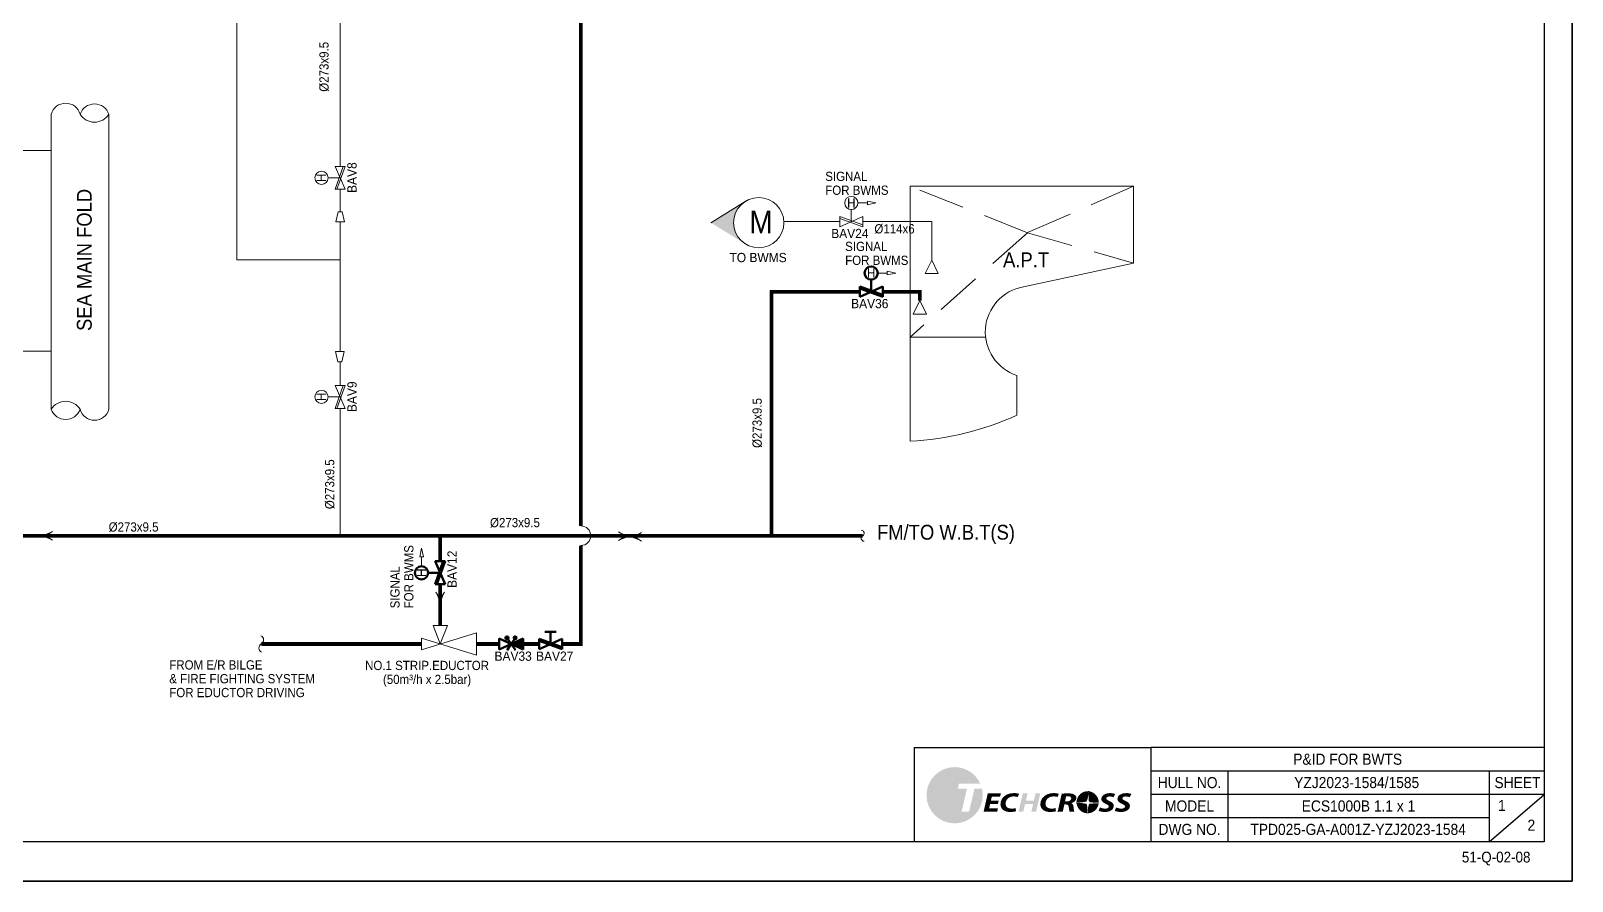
# Model space of a CAD drawing. Extents: x -553847 to 4496999, y 514150 to 878882.
# Drawn here: x 4317728 to 4359381, y 514150 to 537128 of the extents above; entities that cross this region are included whole.
import ezdxf

# ---------------------------------------------------------------- set-up
doc = ezdxf.new("R2010")
doc.units = 0
doc.header["$LTSCALE"] = 25
doc.header["$MEASUREMENT"] = 0
doc.linetypes.add('DASHED', pattern=[0.75, 0.5, -0.25])
doc.linetypes.add('PHANTOM2', pattern=[31.75, 15.875, -3.175, 3.175, -3.175, 3.175, -3.175])
doc.layers.get('0').update_dxf_attribs({"linetype": 'CONTINUOUS', "lineweight": 9})
doc.layers.add('0.1 Defpoints', color=7, linetype='CONTINUOUS', plot=False)
doc.layers.add('0.2 Dwg sheet', color=7, linetype='CONTINUOUS')
doc.layers.add('0.3 Text', color=7, linetype='CONTINUOUS')
for name, color, linetype, lineweight in [('1.1 Y_Pipe', 7, 'CONTINUOUS', 13), ('1.7 Signal', 6, 'ZIGZAG', 9), ('1.9 Arrow', 1, 'CONTINUOUS', 9)]:
    doc.layers.add(name, color=color, linetype=linetype, lineweight=lineweight)
doc.layers.add('2.1 Valve open', color=7, linetype='CONTINUOUS', lineweight=50, true_color=0x1b21e4)
doc.layers.add('2.2 Ballast water line', color=7, linetype='CONTINUOUS', true_color=0x1b21e4)
doc.layers.add('2.5 Driving water line', color=7, linetype='PHANTOM2', true_color=0x0a8a31)
doc.styles.get("Standard").update_dxf_attribs({"font": '', "width": 0.95, "height": 250})
doc.styles.get('Standard').set_extended_font_data('Gulim')
doc.linetypes.add('ZIGZAG', pattern='A,0.0001,-0.2,[131,ltypeshp.shx,S=0.2,R=0,X=-0.2,Y=0],-0.4,[131,ltypeshp.shx,S=0.2,R=180,X=0.2,Y=0],-0.2', length=0.8001)

# ---------------------------------------------------------------- blocks, each defined once
blk = doc.blocks.new('양식 51-Q-02-08')
at = {"layer": '0.1 Defpoints'}
blk.add_lwpolyline([(-2677005, 1033560), (-2613196, 1033560), (-2613196, 988132), (-2677005, 988132)], close=True, dxfattribs=at)
at = {"layer": '0.2 Dwg sheet'}
for p, q in [((-2630979, 991742), (-2624571, 991742)), ((-2630979, 991742), (-2630979, 989196)), ((-2624571, 989196), (-2624571, 991742)), ((-2613953, 991742), (-2624571, 991742)), ((-2624571, 991110), (-2613953, 991110)), ((-2622500, 991110), (-2622500, 989196)), ((-2615440, 991110), (-2615440, 989196)), ((-2613953, 990478), (-2624571, 990478)), ((-2615440, 989196), (-2613953, 990478)), ((-2615440, 989846), (-2624571, 989846))]:
    blk.add_line(p, q, dxfattribs=at)
blk.add_lwpolyline([(-2613953, 989196), (-2676245, 989196), (-2676245, 1032800), (-2613953, 1032800)], close=True, dxfattribs=at)
at = {"layer": '0.2 Dwg sheet', "insert": (-2623536, 989529), "char_height": 300, "width": 2070.81, "attachment_point": 5}
blk.add_mtext('DWG NO.', dxfattribs=at)
at = {"layer": '0.3 Text', "width": 0.95}
blk.add_text('51-Q-02-08', height=291.7, dxfattribs=at).set_placement((-2616177, 988637))
at = {"layer": '0.3 Text', "char_height": 300, "attachment_point": 5}
for s, insert, width in [('\\A1;SHEET', (-2614674, 990794), 1532.09), ('MODEL', (-2623536, 990162), 2070.81)]:
    blk.add_mtext(s, dxfattribs=dict(at, insert=insert, width=width))

msp = doc.modelspace()

# ---------------------------------------------------------------- hatches: boundary and pattern name
at = {"layer": '0.2 Dwg sheet', "lineweight": 0}
h = msp.add_hatch(color=256, dxfattribs=at)
h.dxf.hatch_style = 2
edge = h.paths.add_edge_path()
edge.add_spline(control_points=[(4343229.4, 516645.4), (4343229.4, 516645.4), (4343082.3, 516028.7), (4343082.3, 516028.7), (4343082.3, 516028.7), (4342878.5, 516028.7), (4342878.5, 516028.7), (4342878.5, 516028.7), (4343025.7, 516645.4), (4343025.7, 516645.4), (4343025.7, 516645.4), (4342773.8, 516645.4), (4342773.8, 516645.4), (4342773.8, 516645.4), (4342809.2, 516787.2), (4342809.2, 516787.2), (4342809.2, 516787.2), (4343384.5, 516787.2), (4343384.5, 516787.2), (4343264.8, 517049.8), (4343000.2, 517232.4), (4342692.7, 517232.4), (4342273, 517232.4), (4341932.7, 516892.1), (4341932.7, 516472.3), (4341932.7, 516052.5), (4342273, 515712.2), (4342692.7, 515712.2), (4343112.6, 515712.2), (4343452.8, 516052.5), (4343452.8, 516472.3), (4343452.8, 516531.9), (4343445.7, 516589.7), (4343432.8, 516645.4), (4343432.8, 516645.4), (4343229.4, 516645.4), (4343229.4, 516645.4)], knot_values=[0, 0, 0, 0, 1, 1, 1, 2, 2, 2, 3, 3, 3, 4, 4, 4, 5, 5, 5, 6, 6, 6, 7, 7, 7, 8, 8, 8, 9, 9, 9, 10, 10, 10, 11, 11, 11, 12, 12, 12, 12], degree=3, periodic=0)
h = msp.add_hatch(color=256, dxfattribs=at)
h.dxf.hatch_style = 2
h.paths.add_polyline_path([(4343864, 516238.2), (4343652.2, 516238.2), (4343624.6, 516118), (4343863.1, 516118), (4343841.9, 516027.8), (4343475.7, 516027.8), (4343589.2, 516521.8), (4343942.9, 516521.8), (4343921.6, 516431.8), (4343696.5, 516431.8), (4343671.6, 516326.8), (4343885.3, 516326.8)])
h = msp.add_hatch(color=256, dxfattribs=at)
h.dxf.hatch_style = 2
edge = h.paths.add_edge_path()
edge.add_spline(control_points=[(4344352.5, 516041), (4344320.7, 516029.3), (4344267.4, 516019.8), (4344195.7, 516019.8), (4344037, 516019.8), (4343931.5, 516098.9), (4343931.5, 516229.5), (4343931.5, 516341.6), (4343991.8, 516428), (4344082.2, 516477.9), (4344144.3, 516513), (4344217, 516529.9), (4344301.1, 516529.9), (4344365.8, 516529.9), (4344414.6, 516517.4), (4344432.3, 516509.5), (4344432.3, 516509.5), (4344396.9, 516423.6), (4344396.9, 516423.6), (4344380, 516430.9), (4344340.1, 516439.7), (4344288.7, 516439.7), (4344237.3, 516439.7), (4344188.5, 516426.6), (4344152.3, 516401.6), (4344102.6, 516367.2), (4344069.8, 516310.7), (4344069.8, 516241.9), (4344069.8, 516162.7), (4344123.9, 516109.9), (4344228.5, 516109.9), (4344271, 516109.9), (4344312.7, 516115.7), (4344342, 516126.1), (4344342, 516126.1), (4344352.5, 516041), (4344352.5, 516041)], knot_values=[0, 0, 0, 0, 1, 1, 1, 2, 2, 2, 3, 3, 3, 4, 4, 4, 5, 5, 5, 6, 6, 6, 7, 7, 7, 8, 8, 8, 9, 9, 9, 10, 10, 10, 11, 11, 11, 12, 12, 12, 12], degree=3, periodic=0)
h = msp.add_hatch(color=256, dxfattribs=at)
h.dxf.hatch_style = 2
h.paths.add_polyline_path([(4344662.8, 516521.8), (4344618.5, 516329.9), (4344834.8, 516329.9), (4344879.1, 516521.8), (4345007.7, 516521.8), (4344894.2, 516027.8), (4344766.5, 516027.8), (4344813.5, 516236), (4344596.3, 516236), (4344549.3, 516027.8), (4344421.7, 516027.8), (4344535.1, 516521.8)])
h = msp.add_hatch(color=256, dxfattribs=at)
h.dxf.hatch_style = 2
edge = h.paths.add_edge_path()
edge.add_spline(control_points=[(4345430.7, 516041), (4345398.9, 516029.3), (4345345.6, 516019.8), (4345273.8, 516019.8), (4345115.2, 516019.8), (4345009.6, 516098.9), (4345009.6, 516229.5), (4345009.6, 516341.6), (4345069.9, 516428), (4345160.2, 516477.9), (4345222.5, 516513), (4345295.1, 516529.9), (4345379.3, 516529.9), (4345444, 516529.9), (4345492.8, 516517.4), (4345510.4, 516509.5), (4345510.4, 516509.5), (4345475, 516423.6), (4345475, 516423.6), (4345458.3, 516430.9), (4345418.3, 516439.7), (4345366.9, 516439.7), (4345315.4, 516439.7), (4345266.8, 516426.6), (4345230.4, 516401.6), (4345180.7, 516367.2), (4345147.9, 516310.7), (4345147.9, 516241.9), (4345147.9, 516162.7), (4345201.9, 516109.9), (4345306.6, 516109.9), (4345349.1, 516109.9), (4345390.8, 516115.7), (4345420, 516126.1), (4345420, 516126.1), (4345430.7, 516041), (4345430.7, 516041)], knot_values=[0, 0, 0, 0, 1, 1, 1, 2, 2, 2, 3, 3, 3, 4, 4, 4, 5, 5, 5, 6, 6, 6, 7, 7, 7, 8, 8, 8, 9, 9, 9, 10, 10, 10, 11, 11, 11, 12, 12, 12, 12], degree=3, periodic=0)
at = {"layer": '0.2 Dwg sheet', "linetype": 'Continuous', "lineweight": 0}
h = msp.add_hatch(color=256, dxfattribs=at)
h.paths.add_polyline_path([(4345981.7, 516420.7), (4345973, 516445.7), (4345937.7, 516484.3), (4345882.3, 516510.1), (4345812.2, 516522.3), (4345735.4, 516524.4), (4345663.6, 516520.9), (4345600.6, 516512.3), (4345489, 516028.2), (4345492, 516027.8), (4345614.8, 516027.8), (4345659.1, 516222.6), (4345705.5, 516222.6), (4345719.8, 516221.4), (4345744.5, 516213.9), (4345762.4, 516198.7), (4345774.4, 516173.3), (4345791.2, 516048.5), (4345795, 516032.2), (4345802.1, 516027.7), (4345927.9, 516027.7), (4345921.7, 516046.8), (4345916.4, 516075.6), (4345903.1, 516180.1), (4345896.5, 516206.5), (4345871.1, 516245.1), (4345848, 516258.9), (4345848, 516260.9), (4345861.8, 516264.9), (4345907.8, 516284.2), (4345944.2, 516310.5), (4345970.6, 516344.8), (4345982.9, 516386.7), (4345983.5, 516406.7)])
h.paths.add_polyline_path([(4345841.8, 516372.7, -0.1380365), (4345810.6, 516329.1, -0.1340355), (4345738.7, 516306.2), (4345676.5, 516306.2), (4345706.2, 516442.4), (4345769.2, 516442.4, -0.1816988), (4345829, 516422.6, -0.2969134)], flags=16)
at = {"layer": '0.2 Dwg sheet', "lineweight": 0}
h = msp.add_hatch(color=256, dxfattribs=at)
h.dxf.hatch_style = 2
edge = h.paths.add_edge_path()
edge.add_spline(control_points=[(4346312.2, 516579.7), (4346303.8, 516580.4), (4346295.4, 516581), (4346286.8, 516581), (4346185.9, 516581), (4346096.9, 516530.8), (4346042.9, 516454.2), (4346031.8, 516436.8), (4346021.9, 516418.4), (4346013.6, 516398.6), (4346001.6, 516369.9), (4345993.8, 516340.5), (4345989.7, 516311.3), (4345988.8, 516301.8), (4345988.3, 516292.2), (4345988.3, 516282.4), (4345988.3, 516281.9), (4345988.3, 516281.3), (4345988.3, 516280.7), (4346100.7, 516288), (4346231.5, 516300.8), (4346247.7, 516308), (4346268.6, 516317.4), (4346300.3, 516504.3), (4346312.2, 516579.7)], knot_values=[0, 0, 0, 0, 1, 1, 1, 2, 2, 2, 3, 3, 3, 4, 4, 4, 5, 5, 5, 6, 6, 6, 7, 7, 7, 8, 8, 8, 8], degree=3, periodic=0)
h = msp.add_hatch(color=256, dxfattribs=at)
h.dxf.hatch_style = 2
edge = h.paths.add_edge_path()
edge.add_spline(control_points=[(4346343.8, 516298.2), (4346359.1, 516288.1), (4346463.4, 516282.2), (4346585.2, 516278.6), (4346585.2, 516279.9), (4346585.4, 516281.1), (4346585.4, 516282.4), (4346585.4, 516429), (4346479.6, 516550.7), (4346340.3, 516575.9), (4346330.4, 516490.9), (4346314.1, 516317.8), (4346343.8, 516298.2)], knot_values=[0, 0, 0, 0, 1, 1, 1, 2, 2, 2, 3, 3, 3, 4, 4, 4, 4], degree=3, periodic=0)
h = msp.add_hatch(color=256, dxfattribs=at)
h.dxf.hatch_style = 2
edge = h.paths.add_edge_path()
edge.add_spline(control_points=[(4346623.8, 516142.2), (4346659.2, 516124.7), (4346708.8, 516110.6), (4346764.7, 516110.6), (4346813.5, 516110.6), (4346858.7, 516129.7), (4346858.7, 516167.8), (4346858.7, 516196.4), (4346832.9, 516214), (4346778.1, 516238.2), (4346715.1, 516266.1), (4346654.8, 516305.6), (4346654.8, 516369.3), (4346654.8, 516469), (4346759.3, 516529.9), (4346889.6, 516529.9), (4346961.4, 516529.9), (4347004.1, 516516.7), (4347029.6, 516505.7), (4347029.6, 516505.7), (4346989.8, 516417.9), (4346989.8, 516417.9), (4346970.4, 516426.6), (4346928.7, 516439.7), (4346879, 516439), (4346819.6, 516439), (4346788.6, 516414.8), (4346788.6, 516387.6), (4346788.6, 516358.3), (4346825, 516340.8), (4346875.5, 516317.4), (4346948.2, 516285.7), (4346993.4, 516245.4), (4346993.4, 516186.1), (4346993.4, 516076.1), (4346883.5, 516019.8), (4346751.3, 516019.8), (4346668.9, 516020.4), (4346608.7, 516038), (4346581.2, 516055), (4346581.2, 516055), (4346623.8, 516142.2), (4346623.8, 516142.2)], knot_values=[0, 0, 0, 0, 1, 1, 1, 2, 2, 2, 3, 3, 3, 4, 4, 4, 5, 5, 5, 6, 6, 6, 7, 7, 7, 8, 8, 8, 9, 9, 9, 10, 10, 10, 11, 11, 11, 12, 12, 12, 13, 13, 13, 14, 14, 14, 14], degree=3, periodic=0)
h = msp.add_hatch(color=256, dxfattribs=at)
h.dxf.hatch_style = 2
edge = h.paths.add_edge_path()
edge.add_spline(control_points=[(4347060.8, 516142.2), (4347096.3, 516124.7), (4347145.8, 516110.6), (4347201.7, 516110.6), (4347250.6, 516110.6), (4347295.7, 516129.7), (4347295.7, 516167.8), (4347295.7, 516196.4), (4347270.1, 516214), (4347215, 516238.2), (4347152.1, 516266.1), (4347091.8, 516305.6), (4347091.8, 516369.3), (4347091.8, 516469), (4347196.5, 516529.9), (4347326.7, 516529.9), (4347398.5, 516529.9), (4347441, 516516.7), (4347466.8, 516505.7), (4347466.8, 516505.7), (4347426.9, 516417.9), (4347426.9, 516417.9), (4347407.4, 516426.6), (4347365.8, 516439.7), (4347316.2, 516439), (4347256.8, 516439), (4347225.6, 516414.8), (4347225.6, 516387.6), (4347225.6, 516358.3), (4347262, 516340.8), (4347312.5, 516317.4), (4347385.2, 516285.7), (4347430.5, 516245.4), (4347430.5, 516186.1), (4347430.5, 516076.1), (4347320.5, 516019.8), (4347188.5, 516019.8), (4347105.9, 516020.4), (4347045.8, 516038), (4347018.2, 516055), (4347018.2, 516055), (4347060.8, 516142.2), (4347060.8, 516142.2)], knot_values=[0, 0, 0, 0, 1, 1, 1, 2, 2, 2, 3, 3, 3, 4, 4, 4, 5, 5, 5, 6, 6, 6, 7, 7, 7, 8, 8, 8, 9, 9, 9, 10, 10, 10, 11, 11, 11, 12, 12, 12, 13, 13, 13, 14, 14, 14, 14], degree=3, periodic=0)
h = msp.add_hatch(color=256, dxfattribs=at)
h.dxf.hatch_style = 2
edge = h.paths.add_edge_path()
edge.add_spline(control_points=[(4346238.7, 516227.9), (4346215.3, 516242.2), (4346085.8, 516250.1), (4345989.7, 516254.1), (4346003.1, 516112.2), (4346115.7, 515999.2), (4346257.5, 515985.4), (4346265.4, 516115.4), (4346272.9, 516207.2), (4346238.7, 516227.9)], knot_values=[0, 0, 0, 0, 1, 1, 1, 2, 2, 2, 3, 3, 3, 3], degree=3, periodic=0)
h = msp.add_hatch(color=256, dxfattribs=at)
h.dxf.hatch_style = 2
edge = h.paths.add_edge_path()
edge.add_spline(control_points=[(4346290.4, 515984.1), (4346439.5, 515985.8), (4346561.9, 516096.8), (4346582.1, 516240.7), (4346462.1, 516237.8), (4346360.3, 516234.4), (4346345.8, 516231.5), (4346318.8, 516225.8), (4346298.8, 516065.6), (4346290.4, 515984.1)], knot_values=[0, 0, 0, 0, 1, 1, 1, 2, 2, 2, 3, 3, 3, 3], degree=3, periodic=0)
at = {"layer": '1.1 Y_Pipe', "linetype": 'Continuous', "ltscale": 30}
h = msp.add_hatch(dxfattribs=at)
h.set_pattern_fill('ANSI31', color=256, scale=1.072502, angle=-180)
h.set_pattern_definition([(225, (4407825.12348, 883831.39626), (0.094796635586, -0.094796635586), [])])
h.paths.add_polyline_path([(4337013.6, 532501.4, 0.5309324), (4337026.6, 531377), (4336102.6, 531943.6)])
h = msp.add_hatch(color=256, dxfattribs=at)
h.paths.add_polyline_path([(4328791, 521650.1), (4328791, 521777.7), (4328673.5, 521961.1)])
h.paths.add_polyline_path([(4328791, 521650.1), (4328908.4, 521961.1), (4328791, 521777.7)])
at = {"layer": '1.1 Y_Pipe'}
msp.add_hatch(color=256, dxfattribs=at).paths.add_polyline_path([(4331036.1, 520703.9), (4330710.1, 520559.2), (4331036.1, 520414.5)])
at = {"layer": '1.9 Arrow'}
h = msp.add_hatch(color=256, dxfattribs=at)
h.paths.add_polyline_path([(4318001.6, 523482.3), (4318129.2, 523482.3), (4318312.5, 523599.8)])
h.paths.add_polyline_path([(4318001.6, 523482.3), (4318312.5, 523364.9), (4318129.2, 523482.3)])
h = msp.add_hatch(color=256, dxfattribs=at)
h.paths.add_polyline_path([(4333916.3, 523469.6), (4333788.7, 523469.6), (4333605.4, 523352.2)])
h.paths.add_polyline_path([(4333916.3, 523469.6), (4333605.4, 523587.1), (4333788.7, 523469.6)])
h = msp.add_hatch(color=256, dxfattribs=at)
h.paths.add_polyline_path([(4333923.9, 523455.8), (4334051.5, 523455.8), (4334234.8, 523573.2)])
h.paths.add_polyline_path([(4333923.9, 523455.8), (4334234.8, 523338.3), (4334051.5, 523455.8)])
at = {"layer": '2.1 Valve open'}
msp.add_hatch(color=256, dxfattribs=at).paths.add_polyline_path([(4331036.1, 520703.9), (4330710.1, 520559.2), (4331036.1, 520414.5)])

# ---------------------------------------------------------------- linework, layer by layer
at = {"layer": '0.1 Defpoints', "color": 4, "linetype": 'ByBlock'}
msp.add_lwpolyline([(4295572.2, 514150.1), (4359381.2, 514150.1), (4359381.2, 559578), (4295572.2, 559578)], close=True, dxfattribs=at)
at = {"layer": '0.2 Dwg sheet', "linetype": 'Continuous', "lineweight": 0}
msp.add_line((4345489, 516028.2), (4345600.6, 516512.3), dxfattribs=at)
at = {"layer": '0.2 Dwg sheet', "lineweight": 0}
for points in [[(4346312.2, 516579.7), (4346300.3, 516504.3), (4346268.6, 516317.4), (4346247.7, 516308)], [(4346343.8, 516298.2), (4346314.1, 516317.8), (4346330.4, 516490.9), (4346340.3, 516575.9)], [(4346247.7, 516308), (4346231.5, 516300.8), (4346100.7, 516288), (4345988.3, 516280.7)], [(4345989.7, 516254.1), (4346085.8, 516250.1), (4346215.3, 516242.2), (4346238.7, 516227.9)], [(4346238.7, 516227.9), (4346272.9, 516207.2), (4346265.4, 516115.4), (4346257.5, 515985.4)], [(4346290.4, 515984.1), (4346298.8, 516065.6), (4346318.8, 516225.8), (4346345.8, 516231.5)], [(4346585.2, 516278.6), (4346463.4, 516282.2), (4346359.1, 516288.1), (4346343.8, 516298.2)], [(4346345.8, 516231.5), (4346360.3, 516234.4), (4346462.1, 516237.8), (4346582.1, 516240.7)]]:
    msp.add_open_spline(points, degree=3, dxfattribs=at)
at = {"layer": '0.3 Text', "linetype": 'Continuous', "ltscale": 30}
msp.add_line((4331036.1, 520703.9), (4331036.1, 520414.5), dxfattribs=at)
at = {"layer": '1.1 Y_Pipe', "linetype": 'Continuous', "ltscale": 100}
for p, q in [((4323291.7, 537439.7), (4323291.7, 530939.8)), ((4326086.3, 533466.1), (4326086.3, 537703.8)), ((4332593.8, 523748.3), (4332593.8, 537439.7)), ((4318280.1, 534872.7), (4318280.1, 526903)), ((4319838.6, 534872.7), (4319838.6, 526903)), ((4318280.1, 533890.9), (4316914.1, 533890.9)), ((4326086.3, 532238.2), (4326086.3, 532846.7)), ((4347527.9, 532931.8), (4341491.2, 532931.8)), ((4341491.2, 532931.8), (4341491.2, 526036.6)), ((4347527.9, 532931.8), (4347527.9, 530853.8)), ((4326086.3, 528460), (4326086.3, 531964)), ((4339590.5, 531972.8), (4338078.5, 531972.8)), ((4342075.9, 531972.8), (4340209.9, 531972.8)), ((4323291.7, 530939.8), (4326086.3, 530939.8)), ((4347527.9, 530853.8), (4344553.4, 530207.1)), ((4340129, 530078.9), (4337742.6, 530078.9)), ((4337742.6, 530078.9), (4337742.6, 523484.1)), ((4341752.6, 530078.9), (4340748.4, 530078.9)), ((4341491.2, 528850.1), (4343530.1, 528850.1)), ((4318280.1, 528474.8), (4316914.1, 528474.8)), ((4326086.3, 527544.5), (4326086.3, 528185.7)), ((4344376.9, 527816.3), (4344376.9, 526739.7)), ((4326086.3, 526925.1), (4326086.3, 523484.1)), ((4340208.6, 523484.1), (4316914.1, 523484.1)), ((4332593.8, 520559.2), (4332593.8, 523220)), ((4328286.3, 520559.2), (4323954.4, 520559.2)), ((4329770.7, 520559.2), (4330384.1, 520559.2)), ((4331036.1, 520559.2), (4331465, 520559.2)), ((4332084.4, 520559.2), (4332593.8, 520559.2))]:
    msp.add_line(p, q, dxfattribs=at)
at = {"layer": '1.1 Y_Pipe'}
for p, q in [((4326086.3, 533156.4), (4325760.1, 533156.4)), ((4326223.8, 533466.1), (4325948.8, 533466.1)), ((4325948.8, 533466.1), (4326223.8, 532846.7)), ((4325948.8, 532846.7), (4326170.7, 533466.1)), ((4325998.3, 532846.7), (4326223.8, 533466.1)), ((4326223.8, 532846.7), (4325948.8, 532846.7)), ((4326035, 532238.2), (4325971.5, 531964)), ((4326201.1, 531964), (4325971.5, 531964)), ((4326137.6, 532238.2), (4326035, 532238.2)), ((4326201.1, 531964), (4326137.6, 532238.2)), ((4339590.5, 531835.3), (4339590.5, 532110.3)), ((4340209.9, 532110.3), (4339590.5, 531835.3)), ((4339590.5, 532110.3), (4340209.9, 531888.4)), ((4339590.5, 532060.8), (4340209.9, 531835.3)), ((4339900.2, 531972.8), (4339900.2, 532299)), ((4340209.9, 531835.3), (4340209.9, 532110.3)), ((4340438.7, 530078.9), (4340438.7, 530405.1)), ((4340129, 529941.4), (4340129, 530216.4)), ((4340748.4, 530216.4), (4340129, 529941.4)), ((4340129, 530216.4), (4340748.4, 529994.5)), ((4340129, 530166.9), (4340748.4, 529941.4)), ((4340748.4, 529941.4), (4340748.4, 530216.4)), ((4325965.4, 528460), (4326195, 528460)), ((4325965.4, 528460), (4326028.9, 528185.7)), ((4326028.9, 528185.7), (4326131.5, 528185.7)), ((4326131.5, 528185.7), (4326195, 528460)), ((4326223.8, 527544.5), (4325948.8, 527544.5)), ((4325948.8, 527544.5), (4326223.8, 526925.1)), ((4325948.8, 526925.1), (4326170.7, 527544.5)), ((4325998.3, 526925.1), (4326223.8, 527544.5)), ((4326086.3, 527234.8), (4325760.1, 527234.8)), ((4326223.8, 526925.1), (4325948.8, 526925.1)), ((4328928.5, 522793), (4328653.5, 522793)), ((4328653.5, 522793), (4328928.5, 522173.6)), ((4328653.5, 522173.6), (4328875.4, 522793)), ((4328703, 522173.6), (4328928.5, 522793)), ((4328791, 522483.3), (4328464.8, 522483.3)), ((4328928.5, 522173.6), (4328653.5, 522173.6)), ((4330384.1, 520414.5), (4330384.1, 520703.9)), ((4330384.1, 520703.9), (4331036.1, 520414.5)), ((4331036.1, 520703.9), (4330384.1, 520414.5)), ((4330598.9, 520764.5), (4330555.7, 520719.6)), ((4330614.6, 520760.8), (4330560, 520704.1)), ((4330626.2, 520752.9), (4330568.3, 520692.7)), ((4330634.6, 520741.5), (4330580, 520684.8)), ((4330638.9, 520726), (4330595.6, 520681.1)), ((4330710.1, 520559.2), (4330621, 520688.4)), ((4330710.1, 520559.2), (4330799.2, 520688.4)), ((4330818.2, 520768.1), (4330774.9, 520723.2)), ((4330833.9, 520764.4), (4330779.2, 520707.7)), ((4330845.5, 520756.5), (4330787.6, 520696.3)), ((4330853.9, 520745.1), (4330799.2, 520688.4)), ((4330858.2, 520729.6), (4330814.9, 520684.7)), ((4331465, 520421.7), (4331465, 520696.7)), ((4332084.4, 520696.7), (4331465, 520421.7)), ((4331465, 520696.7), (4332084.4, 520474.8)), ((4331929.5, 520885.4), (4331619.8, 520885.4)), ((4331774.7, 520559.2), (4331774.7, 520885.4)), ((4332084.4, 520421.7), (4332084.4, 520696.7)), ((4330710.1, 520559.2), (4330597.3, 520395.6)), ((4330710.1, 520559.2), (4330822.9, 520395.6)), ((4331465, 520647.2), (4332084.4, 520421.7))]:
    msp.add_line(p, q, dxfattribs=at)
at = {"layer": '1.1 Y_Pipe', "linetype": 'DASHED', "ltscale": 100}
for p, q in [((4344661.2, 531673), (4341491.2, 532931.8)), ((4347527.9, 532931.8), (4344661.2, 531673)), ((4344661.2, 531673), (4341491.2, 528850.1)), ((4344661.2, 531673), (4347527.9, 530853.8))]:
    msp.add_line(p, q, dxfattribs=at)
at = {"layer": '1.1 Y_Pipe', "linetype": 'Continuous', "ltscale": 30}
for p, q in [((4336102.6, 531943.6), (4337079.2, 532541.6)), ((4342075.9, 530932.8), (4342075.9, 531972.8)), ((4341752.6, 529838.4), (4341752.6, 530078.9)), ((4328791, 523484.1), (4328791, 522793)), ((4328673.5, 521961.1), (4328791, 521777.7)), ((4328791, 522173.6), (4328791, 521054.9)), ((4328908.4, 521961.1), (4328791, 521777.7)), ((4329770.7, 520860.8), (4328286.3, 520403.9)), ((4328286.3, 520714.5), (4329770.7, 520257.7)), ((4328286.3, 520714.5), (4328286.3, 520403.9)), ((4328984, 521054.9), (4328598, 521054.9)), ((4328791, 520559.2), (4328598, 521054.9)), ((4328984, 521054.9), (4328791, 520559.2)), ((4329770.7, 520860.8), (4329770.7, 520257.7))]:
    msp.add_line(p, q, dxfattribs=at)
at = {"layer": '1.1 Y_Pipe', "ltscale": 30}
for p, q in [((4342075.9, 530932.8), (4341899.9, 530568.4)), ((4342252, 530568.4), (4342075.9, 530932.8)), ((4341899.9, 530568.4), (4342252, 530568.4)), ((4341752.6, 529838.4), (4341576.5, 529474)), ((4341928.6, 529474), (4341752.6, 529838.4)), ((4341576.5, 529474), (4341928.6, 529474))]:
    msp.add_line(p, q, dxfattribs=at)
at = {"layer": '1.1 Y_Pipe', "linetype": 'Continuous', "ltscale": 30}
for centre, radius in [((4325582.4, 533156.4), 177.6), ((4337400.3, 531943.6), 678.8), ((4339900.2, 532476.6), 177.6), ((4340438.7, 530582.7), 177.6), ((4325582.5, 527234.8), 177.6), ((4328287.2, 522483.3), 177.6)]:
    msp.add_circle(centre, radius, dxfattribs=at)
at = {"layer": '1.1 Y_Pipe'}
for centre in [(4330597.3, 520722.8), (4330816.5, 520726.4)]:
    msp.add_circle(centre, 41.7, dxfattribs=at)
at = {"layer": '1.1 Y_Pipe', "linetype": 'Continuous', "ltscale": 100}
for centre, radius, start, end in [((4318669.7, 534769.3), 403.1, 14.85889, 165.14111), ((4319449, 534738.8), 412, 18.96499, 161.03501), ((4319449, 535121.7), 462.4, 212.57829, 327.42171), ((4344755.6, 528990.3), 1233.5, 99.43684, 252.12124), ((4318669.7, 526654), 462.4, 32.57829, 147.42171), ((4318669.7, 527036.9), 412, 198.96499, 341.03501), ((4319449, 527006.4), 403.1, 194.85889, 345.14111), ((4341042.8, 534151), 8126.8, 273.16258, 294.22125)]:
    msp.add_arc(centre, radius, start, end, dxfattribs=at)
at = {"layer": '1.1 Y_Pipe', "linetype": 'Continuous', "ltscale": 30}
for centre, radius, start, end in [((4332593.8, 523484.1), 264.1, 270, 90), ((4323890.2, 520669.3), 127.4, 300.24455, 62.94375), ((4324018.6, 520449.1), 127.4, 120.24455, 242.94375)]:
    msp.add_arc(centre, radius, start, end, dxfattribs=at)
at = {"layer": '1.1 Y_Pipe'}
for centre, start, end in [((4340168.9, 523552.8), 300, 90), ((4340248.2, 523415.5), 120, 270)]:
    msp.add_arc(centre, 79.2, start, end, dxfattribs=at)
at = {"layer": '1.7 Signal', "linetype": 'ZIGZAG', "ltscale": 10}
for p, q in [((4340077.8, 532476.6), (4340334.1, 532476.6)), ((4340616.3, 530582.7), (4340872.6, 530582.7)), ((4328287.2, 522660.9), (4328287.2, 522917.2))]:
    msp.add_line(p, q, dxfattribs=at)
at = {"layer": '1.9 Arrow'}
for p, q in [((4340334.1, 532526.7), (4340334.1, 532426.6)), ((4340561.1, 532476.6), (4340334.1, 532526.7)), ((4340334.1, 532426.6), (4340561.1, 532476.6)), ((4340872.6, 530632.8), (4340872.6, 530532.6)), ((4341099.6, 530582.7), (4340872.6, 530632.8)), ((4340872.6, 530532.6), (4341099.6, 530582.7)), ((4318312.5, 523599.8), (4318129.2, 523482.3)), ((4333605.4, 523587.1), (4333788.7, 523469.6)), ((4318312.5, 523364.9), (4318129.2, 523482.3)), ((4333605.4, 523352.2), (4333788.7, 523469.6)), ((4334234.8, 523573.2), (4334051.5, 523455.8)), ((4334234.8, 523338.3), (4334051.5, 523455.8)), ((4328287.2, 523144.2), (4328237.1, 522917.2)), ((4328237.1, 522917.2), (4328337.2, 522917.2)), ((4328337.2, 522917.2), (4328287.2, 523144.2))]:
    msp.add_line(p, q, dxfattribs=at)
at = {"layer": '2.1 Valve open'}
for p, q in [((4340438.7, 530078.9), (4340438.7, 530405.1)), ((4340129, 529941.4), (4340129, 530216.4)), ((4340748.4, 530216.4), (4340129, 529941.4)), ((4340129, 530216.4), (4340748.4, 529994.5)), ((4340129, 530166.9), (4340748.4, 529941.4)), ((4340748.4, 529941.4), (4340748.4, 530216.4)), ((4328928.5, 522793), (4328653.5, 522793)), ((4328653.5, 522793), (4328928.5, 522173.6)), ((4328653.5, 522173.6), (4328875.4, 522793)), ((4328703, 522173.6), (4328928.5, 522793)), ((4328791, 522483.3), (4328464.8, 522483.3)), ((4328928.5, 522173.6), (4328653.5, 522173.6)), ((4330384.1, 520414.5), (4330384.1, 520703.9)), ((4330384.1, 520703.9), (4331036.1, 520414.5)), ((4331036.1, 520703.9), (4330384.1, 520414.5)), ((4330598.9, 520764.5), (4330555.7, 520719.6)), ((4330614.6, 520760.8), (4330560, 520704.1)), ((4330626.2, 520752.9), (4330568.3, 520692.7)), ((4330634.6, 520741.5), (4330580, 520684.8)), ((4330638.9, 520726), (4330595.6, 520681.1)), ((4330710.1, 520559.2), (4330621, 520688.4)), ((4330710.1, 520559.2), (4330799.2, 520688.4)), ((4330818.2, 520768.1), (4330774.9, 520723.2)), ((4330833.9, 520764.4), (4330779.2, 520707.7)), ((4330845.5, 520756.5), (4330787.6, 520696.3)), ((4330853.9, 520745.1), (4330799.2, 520688.4)), ((4330858.2, 520729.6), (4330814.9, 520684.7)), ((4331036.1, 520703.9), (4331036.1, 520414.5)), ((4331465, 520421.7), (4331465, 520696.7)), ((4332084.4, 520696.7), (4331465, 520421.7)), ((4331465, 520696.7), (4332084.4, 520474.8)), ((4331929.5, 520885.4), (4331619.8, 520885.4)), ((4331774.7, 520559.2), (4331774.7, 520885.4)), ((4332084.4, 520421.7), (4332084.4, 520696.7)), ((4330710.1, 520559.2), (4330597.3, 520395.6)), ((4330710.1, 520559.2), (4330822.9, 520395.6)), ((4331465, 520647.2), (4332084.4, 520421.7))]:
    msp.add_line(p, q, dxfattribs=at)
for centre, radius in [((4340438.7, 530582.7), 177.6), ((4328287.2, 522483.3), 177.6), ((4330597.3, 520722.8), 41.7), ((4330816.5, 520726.4), 41.7)]:
    msp.add_circle(centre, radius, dxfattribs=at)
at = {"layer": '2.2 Ballast water line', "linetype": 'Continuous', "ltscale": 75, "const_width": 100}
for points in [[(4332593.8, 523748.3), (4332593.8, 537439.7)], [(4340208.6, 523484.1), (4316914.1, 523484.1)], [(4340208.6, 523484.1), (4328791, 523484.1), (4328791, 522793)], [(4332084.4, 520559.2), (4332593.8, 520559.2), (4332593.8, 523220)], [(4328791, 522173.6), (4328791, 521054.9)], [(4329770.7, 520559.2), (4330384.1, 520559.2)], [(4331036.1, 520559.2), (4331465, 520559.2)]]:
    msp.add_lwpolyline(points, dxfattribs=at)
at = {"layer": '2.2 Ballast water line', "linetype": 'Continuous', "lineweight": -3, "ltscale": 100, "const_width": 100, "elevation": 0}
for points in [[(4337742.6, 523484.1), (4337742.6, 530078.9), (4340129, 530078.9)], [(4340748.4, 530078.9), (4341752.6, 530078.9), (4341752.6, 529838.4)]]:
    msp.add_lwpolyline(points, dxfattribs=at)
at = {"layer": '2.5 Driving water line', "linetype": 'Continuous', "ltscale": 75, "const_width": 100}
msp.add_lwpolyline([(4323954.4, 520559.2), (4328286.3, 520559.2)], dxfattribs=at)

# ---------------------------------------------------------------- block references
at = {"color": 217, "linetype": 'Continuous', "true_color": 0x93278f}
msp.add_blockref('양식 51-Q-02-08', (6972577.2, -473982), dxfattribs=at)

# ---------------------------------------------------------------- texts
at = {"layer": '0.3 Text'}
for s, width, p in [('Ø273x9.5', 0.95, (4325774.6, 535481.8)), ('BAV8', 0.99, (4326532.5, 532747.7)), ('BAV9', 0.99, (4326532.5, 526826.1)), ('Ø273x9.5', 0.95, (4337480.7, 525856.6)), ('Ø273x9.5', 0.95, (4325930.5, 524202.5)), ('BAV12', 0.99, (4329237.3, 522074.7))]:
    msp.add_text(s, height=250, rotation=90, dxfattribs=dict(at, width=width)).set_placement(p)
for s, width, p in [('Ø114x6', 0.95, (4340524.8, 531653.2)), ('BAV24', 0.99, (4339357.6, 531526.5)), ('TO BWMS', 0.99, (4336608.4, 530877)), ('BAV36', 0.99, (4339896.1, 529632.6)), ('Ø273x9.5', 0.95, (4319831.9, 523596.3)), ('Ø273x9.5', 0.95, (4330137.8, 523714.4)), ('BAV33', 0.99, (4330258.6, 520105.1)), ('BAV27', 0.99, (4331381.8, 520105.1))]:
    msp.add_text(s, height=250, dxfattribs=dict(at, width=width)).set_placement(p)
at = {"layer": '0.3 Text', "color": 4, "linetype": 'Continuous', "width": 0.95}
for s, p in [('1', (4357378.7, 516045.3)), ('2', (4358174.5, 515512.8))]:
    msp.add_text(s, height=300, dxfattribs=at).set_placement(p)
at = {"layer": '0.3 Text', "color": 3, "char_height": 250, "width": 3089.316, "attachment_point": 5, "line_spacing_factor": 0.9}
for insert in [(4340741, 533006.8), (4341279.5, 531112.9)]:
    msp.add_mtext('\\pxql;SIGNAL\\PFOR BWMS', dxfattribs=dict(at, insert=insert))
at = {"layer": '0.3 Text', "insert": (4319176.8, 530937.6), "char_height": 400, "width": 8247.999, "attachment_point": 5, "rotation": 90, "line_spacing_factor": 0.9}
msp.add_mtext('SEA MAIN FOLD', dxfattribs=at)
at = {"layer": '0.3 Text', "char_height": 400, "attachment_point": 5, "line_spacing_factor": 0.9}
for s, width, insert in [('\\pxqc,t9;A.P.T', 6815.001, (4344624.1, 530940.5)), ('\\pxqc,t9;FM/TO W.B.T(S)', 9815.352, (4342459.2, 523518.7))]:
    msp.add_mtext_dynamic_manual_height_columns(s, width=width, gutter_width=1000, heights=[0], dxfattribs=dict(at, insert=insert))
at = {"layer": '0.3 Text', "color": 3, "insert": (4327757, 523067.7), "char_height": 250, "width": 3089.316, "attachment_point": 5, "rotation": 90, "line_spacing_factor": 0.9}
msp.add_mtext('\\pxql;SIGNAL\\PFOR BWMS', dxfattribs=at)
at = {"layer": '0.3 Text', "color": 4, "char_height": 300, "attachment_point": 5}
for s, insert, width in [('\\A1;\\pxqc;P&ID FOR BWTS', (4353315.3, 517444), 10618.125), ('\\A1;YZJ2023-1584/1585', (4353558.3, 516812.7), 6962.578), ('\\pxqc;ECS1000B 1.1 x 1', (4353607, 516179.6), 7060), ('\\A1;TPD025-GA-A001Z-YZJ2023-1584', (4353597, 515547.5), 7039.897)]:
    msp.add_mtext(s, dxfattribs=dict(at, insert=insert, width=width))
at = {"layer": '0.3 Text', "insert": (4349041.6, 516811.8), "char_height": 300, "width": 2070.807, "attachment_point": 5}
msp.add_mtext('HULL NO.', dxfattribs=at)
at = {"layer": '1.1 Y_Pipe', "linetype": 'Continuous', "ltscale": 30, "width": 0.95}
for s, height, p in [('M', 612.9, (4337144, 531659.8)), ('FROM E/R BILGE', 250, (4321470.2, 519869.3)), ('& FIRE FIGHTING SYSTEM', 250, (4321470.2, 519495.7)), ('FOR EDUCTOR DRIVING', 250, (4321470.2, 519122.1))]:
    msp.add_text(s, height=height, dxfattribs=at).set_placement(p)
at = {"layer": '1.1 Y_Pipe', "color": 255, "char_height": 250, "width": 3464.914, "attachment_point": 5, "rotation": 90, "line_spacing_factor": 0.9}
for insert in [(4325581.8, 533158.3), (4325581.8, 527236.7), (4328286.5, 522485.2)]:
    msp.add_mtext('{\\C256;H}', dxfattribs=dict(at, insert=insert))
at = {"layer": '1.1 Y_Pipe', "color": 255, "char_height": 250, "width": 3464.914, "attachment_point": 5, "line_spacing_factor": 0.9}
for insert in [(4339902.1, 532477.3), (4340440.6, 530583.3)]:
    msp.add_mtext('{\\C256;H}', dxfattribs=dict(at, insert=insert))
at = {"layer": '1.1 Y_Pipe', "linetype": 'Continuous', "ltscale": 30, "insert": (4328336.4, 519754), "char_height": 250, "width": 4443.357, "attachment_point": 5, "line_spacing_factor": 0.9}
msp.add_mtext('{\\W2.20234; }NO.1 STRIP.EDUCTOR\\P{\\W2.20234; }(50m³/h x 2.5bar)', dxfattribs=at)
at = {"layer": '2.1 Valve open', "insert": (4340440.6, 530583.3), "char_height": 250, "width": 3464.914, "attachment_point": 5, "line_spacing_factor": 0.9}
msp.add_mtext('{\\C256;H}', dxfattribs=at)
at = {"layer": '2.1 Valve open', "insert": (4328286.5, 522485.2), "char_height": 250, "width": 3464.914, "attachment_point": 5, "rotation": 90, "line_spacing_factor": 0.9}
msp.add_mtext('{\\C256;H}', dxfattribs=at)

doc.saveas('drawing.dxf')
